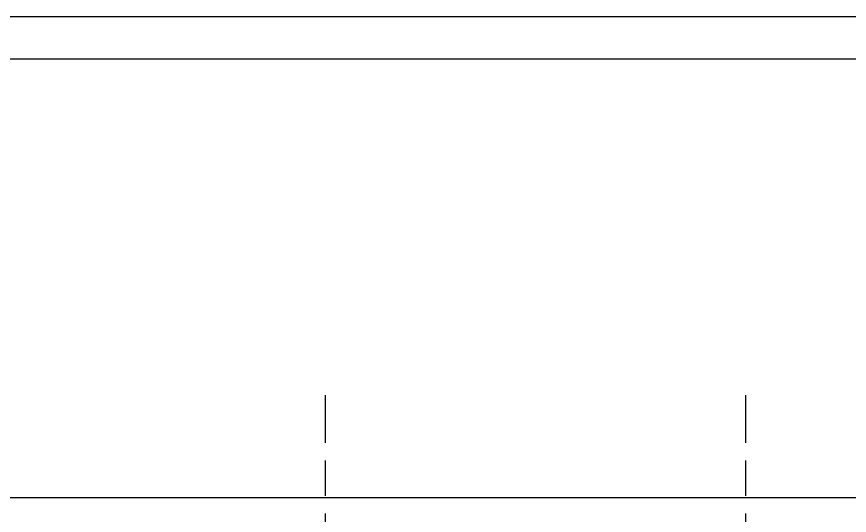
# Model space of a CAD drawing. Header units: inches. Extents: x 2870606 to 3671143, y -733551 to -473558.
# Drawn here: x 3238167 to 3248072, y -497833 to -491903 of the extents above; entities that cross this region are included whole.
import ezdxf

# ---------------------------------------------------------------- set-up
doc = ezdxf.new("R2010")
doc.units = ezdxf.units.IN
doc.header["$MEASUREMENT"] = 0
doc.linetypes.add('ACAD_ISO08W100', pattern=[36, 24, -3, 6, -3])

msp = doc.modelspace()

# ---------------------------------------------------------------- linework, layer by layer
at = {"color": 252, "linetype": 'ACAD_ISO08W100', "ltscale": 70}
for p, q in [((3241842.2, -524692.02), (3241842.2, -496403.85)), ((3246842.2, -524692.02), (3246842.2, -496403.85))]:
    msp.add_line(p, q, dxfattribs=at)
msp.add_line((3252042.2, -497623.13), (3237042.2, -497623.13))
msp.add_lwpolyline([(3219143.15, -545903.23), (3219143.15, -491903.23), (3294143.15, -491903.23), (3294143.15, -545903.23)], close=True)
at = {"lineweight": 30}
msp.add_lwpolyline([(3221143.15, -545403.23), (3221143.15, -492403.23), (3293643.15, -492403.23), (3293643.15, -545403.23)], close=True, dxfattribs=at)

doc.saveas('drawing.dxf')
